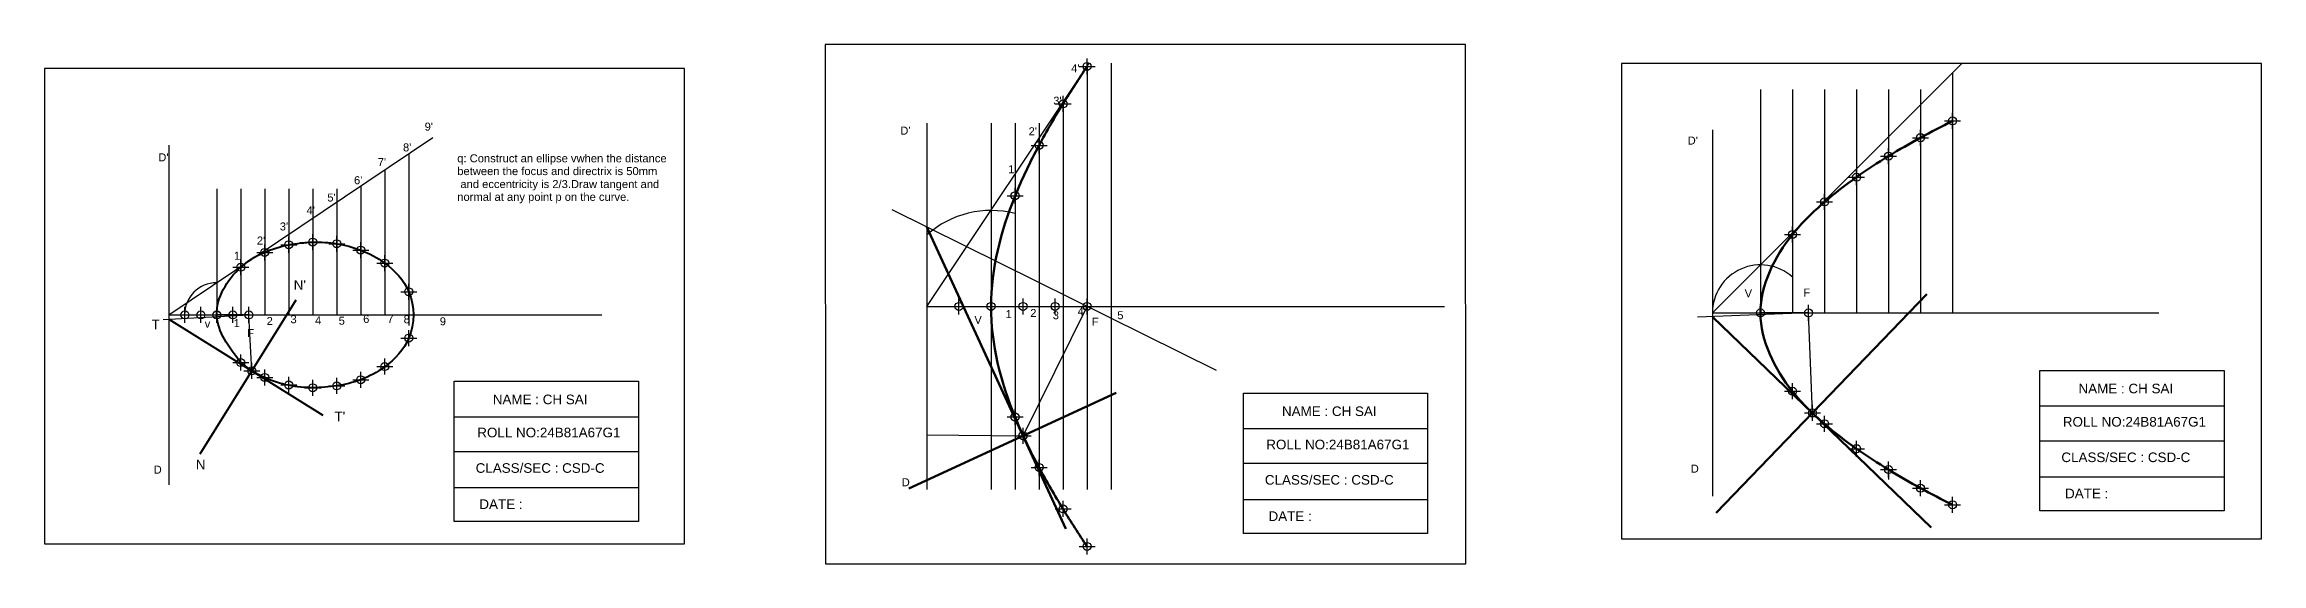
# Model space of a CAD drawing. Header units: millimetres. Extents: x 0 to 3373, y -12 to 340.
# Drawn here: x 0 to 1385, y -12 to 312 of the extents above; entities that cross this region are included whole.
import ezdxf

# ---------------------------------------------------------------- set-up
doc = ezdxf.new("R2010")
doc.units = ezdxf.units.MM
doc.header["$PDMODE"] = 34
doc.header["$PDSIZE"] = 5
doc.styles.get("Standard").update_dxf_attribs({"font": 'arial.ttf'})

msp = doc.modelspace()

# ---------------------------------------------------------------- linework, layer by layer
for p, q in [((551.5, 148.3), (652.8, 300.3)), ((651.5, 300.3), (651.5, 33.8)), ((666.5, 300.3), (666.5, 33.8)), ((1042.3, 144.3), (1198.1, 300.1)), ((1192.3, 294.3), (1192.3, 144.3)), ((1072.3, 283.9), (1072.3, 144.3)), ((1092.3, 283.9), (1092.3, 144.3)), ((1112.3, 283.9), (1112.3, 144.3)), ((1132.3, 283.9), (1132.3, 144.3)), ((1152.3, 283.9), (1152.3, 144.3)), ((1172.3, 283.9), (1172.3, 144.3)), ((636.5, 275.8), (636.5, 33.8)), ((77.8, 143), (242.7, 254)), ((551.5, 262.9), (551.5, 33.8)), ((591.5, 262.9), (591.5, 33.8)), ((606.5, 262.9), (606.5, 33.8)), ((621.5, 262.9), (621.5, 33.8)), ((1042.3, 258.8), (1042.3, 29.8)), ((77.8, 249.2), (77.8, 36.8)), ((227.7, 243.9), (227.7, 136.4)), ((107.7, 221.8), (107.7, 141.9)), ((122.7, 221.8), (122.7, 142.7)), ((137.7, 221.8), (137.7, 143)), ((152.7, 221.8), (152.7, 143)), ((167.7, 221.8), (167.7, 143)), ((182.7, 221.8), (182.7, 143)), ((197.7, 223.7), (197.7, 143)), ((212.7, 233.8), (212.7, 143)), ((732.3, 108.3), (529.7, 208.6)), ((74.2, 140.2), (127.8, 143)), ((77.8, 143), (127.8, 143)), ((127.8, 143), (107.7, 143)), ((107.7, 143), (107.7, 143)), ((107.7, 143), (107.7, 143)), ((127.8, 143), (348.3, 143)), ((129.6, 108), (127.8, 143)), ((551.5, 148.3), (651.5, 148.3)), ((611.5, 67.5), (651.5, 148.3)), ((651.5, 148.3), (874.8, 148.3)), ((1102.3, 144.3), (1033, 141.5)), ((1042.3, 144.3), (1102.3, 144.3)), ((1102.3, 144.3), (1072.3, 144.3)), ((1102.3, 144.3), (1072.3, 144.3)), ((1072.3, 144.3), (1072.3, 144.3)), ((1072.3, 144.3), (1072.3, 144.3)), ((1072.3, 144.3), (1072.3, 144.3)), ((1072.3, 144.3), (1072.3, 144.3)), ((1072.3, 144.3), (1072.3, 144.3)), ((1072.3, 144.3), (1072.3, 144.3)), ((1102.3, 144.3), (1102.3, 144.3)), ((1102.3, 144.3), (1321.1, 144.3)), ((1104.8, 81.7), (1102.3, 144.3)), ((122.7, 113.2), (122.7, 112.4)), ((137.7, 103.8), (137.7, 103)), ((1246.9, 86.1), (1362, 86.1)), ((256.1, 79.4), (371.2, 79.4)), ((749.2, 72), (864.3, 72)), ((256.1, 57.7), (371.2, 57.7)), ((551.5, 68), (611.5, 67.5)), ((1246.9, 64.4), (1362, 64.4)), ((749.2, 50.3), (864.3, 50.3)), ((1152.3, 46.3), (1152.3, 40.2)), ((1246.9, 41.8), (1362, 41.8)), ((256.1, 35.1), (371.2, 35.1)), ((749.2, 27.6), (864.3, 27.6))]:
    msp.add_line(p, q)
at = {"lineweight": 50}
for p, q in [((551.5, 197.8), (638.3, 9.2)), ((1044.5, 19.2), (1176.3, 155.9)), ((1042.3, 141.9), (1179, 10.1)), ((540.1, 34.6), (669.8, 94.3))]:
    msp.add_line(p, q, dxfattribs=at)
at = {"lineweight": 40}
for p, q in [((77.8, 140.4), (174, 80.4)), ((97.3, 56.2), (157.3, 152.4))]:
    msp.add_line(p, q, dxfattribs=at)
for points in [[(488.1, -12.5), (888.1, -12.5), (887.9, 312.1), (487.9, 312.1)], [(0, 0), (400, 0), (400, 297), (0, 297)], [(985.4, 3.1), (1385.4, 3.1), (1385.4, 300.1), (985.4, 300.1)], [(256.1, 101.6), (371.2, 101.6), (371.2, 13.8), (256.1, 13.8)], [(1246.9, 108.3), (1362, 108.3), (1362, 20.5), (1246.9, 20.5)], [(749.2, 94.1), (864.3, 94.1), (864.3, 6.4), (749.2, 6.4)]]:
    msp.add_lwpolyline(points, close=True)
for centre, radius, start, end in [((591.5, 148.3), 60, 75.5225, 131.8103), ((1072.3, 144.3), 30, 48.1897, 180), ((107.7, 143), 20.1, 90, 180)]:
    msp.add_arc(centre, radius, start, end)
at = {"lineweight": 50, "end_tangent": (0.568837, -0.82245)}
msp.add_spline([(651.5, 298.3), (636.5, 275), (621.5, 249), (606.5, 217.3), (591.5, 148.3), (606.5, 79.2), (621.5, 47.7), (636.5, 21.7), (651.5, -1.7)], degree=3, dxfattribs=at)
at = {"lineweight": 50}
msp.add_spline([(1192.3, 264.3), (1172.3, 253.8), (1152.3, 242.3), (1132.3, 229.2), (1112.3, 213.5), (1092.3, 193.3), (1072.3, 144.3), (1092.3, 95.2), (1112.3, 74.9), (1132.3, 59.4), (1152.3, 46.3), (1172.3, 34.7), (1192.3, 24.3)], degree=3, dxfattribs=at)
at = {"lineweight": 40}
msp.add_spline([(122.7, 113.2), (137.7, 103.8), (152.7, 99), (167.7, 97.5), (182.7, 98.7), (197.7, 102.5), (212.7, 110.6), (227.7, 128.5), (227.7, 157.5), (212.7, 175.4), (197.7, 183.5), (182.7, 187.5), (167.7, 188.5), (152.7, 186.8), (122.7, 172.8), (107.7, 143), (122.7, 113.2)], degree=3, dxfattribs=at)
for p in [(651.5, 298.3), (636.5, 274.9), (1192.3, 264.3), (621.5, 249), (1172.3, 253.8), (1152.3, 242.3), (606.5, 217.5), (1132.3, 229.1), (1112.3, 213.6), (1092.3, 193.3), (137.7, 182.1), (152.7, 186.9), (167.7, 188.5), (182.7, 187.5), (197.7, 183.5), (212.7, 175.4), (122.7, 172.8), (227.7, 157.5), (571.5, 148.3), (591.5, 148.3), (611.5, 148.3), (631.5, 148.3), (651.5, 148.3), (87.8, 143), (97.8, 143), (107.7, 143), (107.7, 143), (107.7, 143), (107.7, 143), (107.7, 143), (107.7, 143), (107.7, 143), (107.7, 143), (107.7, 143), (107.7, 143), (107.7, 143), (107.7, 143), (107.7, 143), (107.7, 143), (107.7, 143), (107.7, 143), (107.7, 143), (107.7, 143), (107.7, 143), (107.8, 143), (117.8, 143), (127.8, 143), (1072.3, 144.3), (1102.3, 144.3), (227.7, 128.5), (122.7, 113.2), (122.7, 113.2), (122.7, 113.2), (122.7, 113.2), (122.7, 113.2), (122.7, 113.2), (122.7, 113.2), (122.7, 113.2), (129.6, 108), (212.7, 110.7), (137.7, 103.9), (152.7, 99.2), (167.7, 97.5), (182.7, 98.6), (197.7, 102.5), (1092.3, 95.3), (606.5, 79.2), (611.5, 67.5), (1112.3, 75), (1132.3, 59.4), (621.5, 47.7), (1152.3, 46.3), (1172.3, 34.7), (1192.3, 24.3), (636.5, 21.7), (651.5, -1.7), (651.5, -1.7), (651.5, -1.7), (651.5, -1.7)]:
    msp.add_point(p)
at = {"color": 2}
msp.add_point((1104.8, 81.7), dxfattribs=at)

# ---------------------------------------------------------------- texts
for s, height, p in [("4'", 5, (641.6, 294.7)), ("3'", 5, (630.4, 274.4)), ("9'", 5, (237.6, 258.2)), ("8'", 5, (224.1, 245.2)), ("D'", 5, (534.8, 255.7)), ("2'", 5, (615, 255.3)), ("D'", 5, (1026.8, 249.5)), ("D'", 5, (71.2, 239)), ("7'", 5, (208.3, 236)), ('q: Construct an ellipse vwhen the distance ', 5, (258, 238.4)), ('between the focus and directrix is 50mm', 5, (258, 230.4)), ("1'", 5, (602.3, 231.6)), ("6'", 5, (193.5, 224.7)), (' and eccentricity is 2/3.Draw tangent and ', 5, (258, 222.3)), ("4'", 5, (163.8, 205.9)), ("5'", 5, (176.8, 213.9)), ('normal at any point p on the curve.', 5, (258, 214.3)), ("3'", 5, (147.1, 195.8)), ("1'", 5, (118.5, 177.5)), ("2'", 5, (132.8, 187)), ("N'", 6, (155.8, 158.7)), ('V', 5, (1062.4, 154)), ('F', 5, (1099.1, 154.5)), ('T', 6, (67, 134)), ('v', 5, (100.2, 135)), ('1', 5, (118.3, 135.4)), ('2', 5, (138.9, 136.7)), ('3', 5, (153.8, 137.8)), ('4', 5, (169.1, 137.1)), ('5', 5, (183.9, 136.9)), ('6', 5, (199.2, 138)), ('7', 5, (214.3, 138)), ('8', 5, (224.5, 137.8)), ('9', 5, (247.1, 136.5)), ('V', 5, (581.1, 137.4)), ('1', 5, (600.6, 141)), ('2', 5, (616, 141.7)), ('3', 5, (630.1, 140.3)), ('4', 5, (645.6, 142.7)), ('F', 5, (654.5, 136.3)), ('5', 5, (670.4, 140.3)), ('F', 5, (126.7, 129.2)), ('NAME : CH SAI', 6, (1271, 94)), ('NAME : CH SAI', 6, (280.2, 87.2)), ('NAME : CH SAI', 6, (773.3, 79.8)), ("T'", 6, (181.3, 76.5)), ('ROLL NO:24B81A67G1', 6, (270.5, 66.5)), ('ROLL NO:24B81A67G1', 6, (1261.2, 73.2)), ('ROLL NO:24B81A67G1', 6, (763.5, 59)), ('CLASS/SEC : CSD-C', 6, (1260.3, 51)), ('D', 5, (68.3, 43.8)), ('N', 6, (94.6, 46.5)), ('CLASS/SEC : CSD-C', 6, (269.5, 44.3)), ('CLASS/SEC : CSD-C', 6, (762.6, 36.9)), ('D', 5, (1028.7, 44.4)), ('D', 5, (535.7, 35.9)), ('DATE : ', 6, (1262.6, 28.4)), ('DATE : ', 6, (271.8, 21.7)), ('DATE : ', 6, (764.9, 14.2))]:
    msp.add_text(s, height=height).set_placement(p)

doc.saveas('drawing.dxf')
